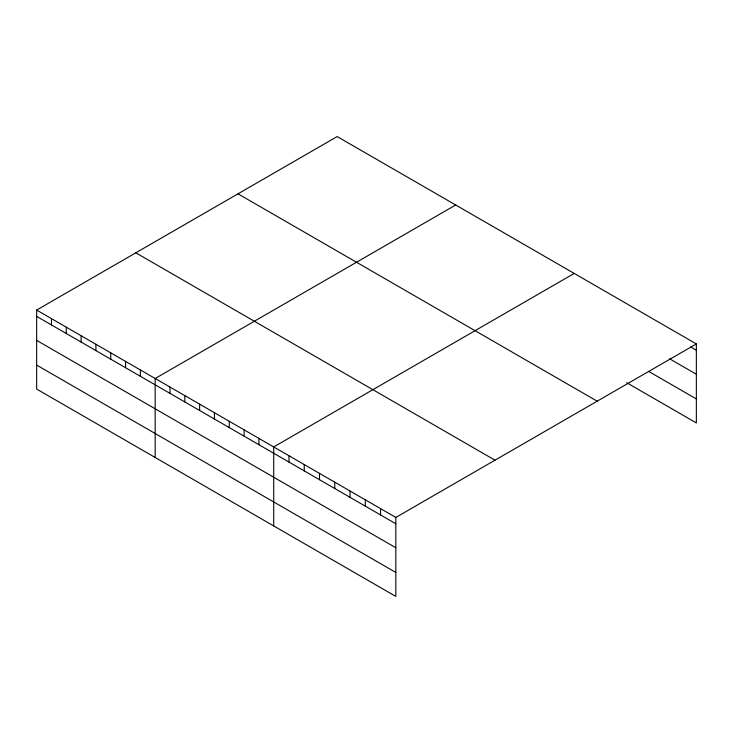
<?xml version="1.0" encoding="UTF-8"?>
<svg xmlns="http://www.w3.org/2000/svg" width="733" height="733" viewBox="0 0 733 733"><rect width="100%" height="100%" fill="white"/><g stroke="black" fill="none" stroke-linecap="round" stroke-linejoin="round"><path stroke-width="1.1" d="M395.829 547.743L395.829 517.443L36.65 310.068L36.65 389.067L395.829 596.433L395.829 547.743L36.65 340.378M626.706 382.718L696.35 422.932L696.35 343.933L337.171 136.567L36.65 310.068M455.697 204.993L155.176 378.503L155.176 457.493M574.232 273.427L273.711 446.938L273.711 525.928M395.829 517.443L696.35 343.933M690.623 346.956L696.35 350.255M669.632 358.813L696.35 374.242M648.65 371.411L696.35 398.944M237.996 193.824L597.175 401.189M135.825 252.812L495.004 460.187M36.65 316.39L395.829 523.765M36.65 365.08L395.829 572.455M380.564 508.629L380.564 514.951M365.3 499.814L365.3 506.137M350.035 491L350.035 497.322M334.77 482.186L334.77 488.508M319.506 473.371L319.506 479.694M304.241 464.557L304.241 470.879M288.976 455.743L288.976 462.065M258.896 438.38L258.896 444.702M244.08 429.822L244.08 436.144M229.264 421.273L229.264 427.596M214.439 412.716L214.439 419.038M199.623 404.167L199.623 410.489M184.808 395.609L184.808 401.931M169.992 387.051L169.992 393.374M140.36 369.945L140.36 376.267M125.545 361.396L125.545 367.719M110.729 352.839L110.729 359.161M95.913 344.281L95.913 350.612M81.097 335.732L81.097 342.054M66.282 327.175L66.282 333.497M51.466 318.626L51.466 324.948"/></g></svg>
